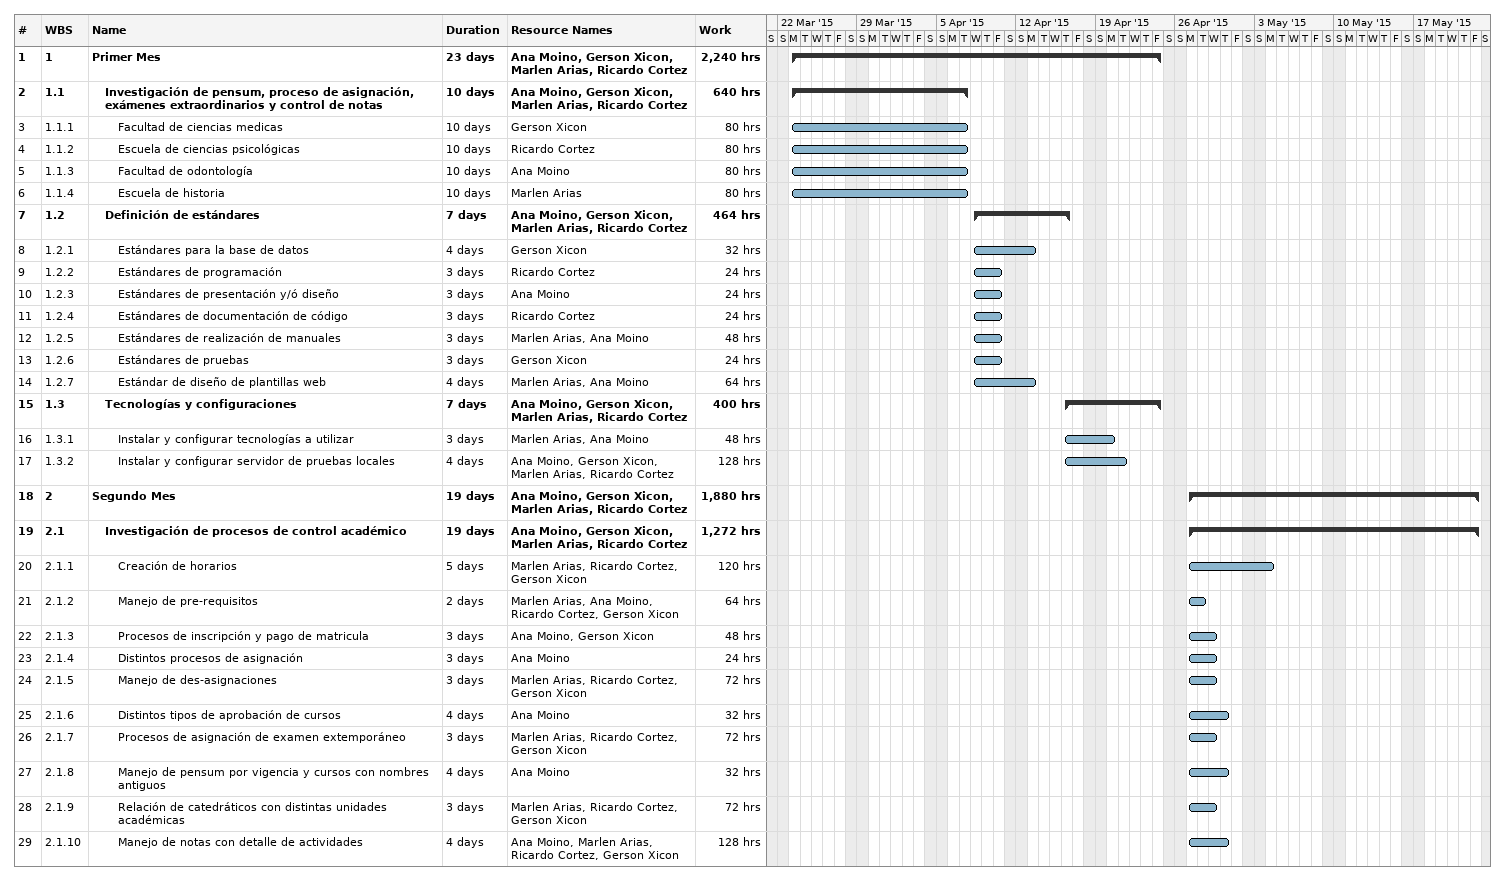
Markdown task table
| ID | WBS | Task | Duration | Start | Finish | Resources | Work (h) |
|---|---|---|---|---|---|---|---|
| 1 | 1 | **Primer Mes** | 23d | 2015-03-23 | 2015-04-24 | Ana Moino, Gerson Xicon, Marlen Arias, Ricardo Cortez | 2240 |
| 2 | 1.1 | **Investigación de pensum, proceso de asignación, exámenes extraordinarios y control de notas** | 10d | 2015-03-23 | 2015-04-07 | Ana Moino, Gerson Xicon, Marlen Arias, Ricardo Cortez | 640 |
| 3 | 1.1.1 | Facultad de ciencias medicas | 10d | 2015-03-23 | 2015-04-07 | Gerson Xicon | 80 |
| 4 | 1.1.2 | Escuela de ciencias psicológicas | 10d | 2015-03-23 | 2015-04-07 | Ricardo Cortez | 80 |
| 5 | 1.1.3 | Facultad de odontología | 10d | 2015-03-23 | 2015-04-07 | Ana Moino | 80 |
| 6 | 1.1.4 | Escuela de historia | 10d | 2015-03-23 | 2015-04-07 | Marlen Arias | 80 |
| 7 | 1.2 | **Definición de estándares** | 7d | 2015-04-08 | 2015-04-16 | Ana Moino, Gerson Xicon, Marlen Arias, Ricardo Cortez | 464 |
| 8 | 1.2.1 | Estándares para la base de datos | 4d | 2015-04-08 | 2015-04-13 | Gerson Xicon | 32 |
| 9 | 1.2.2 | Estándares de programación | 3d | 2015-04-08 | 2015-04-10 | Ricardo Cortez | 24 |
| 10 | 1.2.3 | Estándares de presentación y/ó diseño | 3d | 2015-04-08 | 2015-04-10 | Ana Moino | 24 |
| 11 | 1.2.4 | Estándares de documentación de código | 3d | 2015-04-08 | 2015-04-10 | Ricardo Cortez | 24 |
| 12 | 1.2.5 | Estándares de realización de manuales | 3d | 2015-04-08 | 2015-04-10 | Marlen Arias, Ana Moino | 48 |
| 13 | 1.2.6 | Estándares de pruebas | 3d | 2015-04-08 | 2015-04-10 | Gerson Xicon | 24 |
| 14 | 1.2.7 | Estándar de diseño de plantillas web | 4d | 2015-04-08 | 2015-04-13 | Marlen Arias, Ana Moino | 64 |
| 15 | 1.3 | **Tecnologías y configuraciones** | 7d | 2015-04-16 | 2015-04-24 | Ana Moino, Gerson Xicon, Marlen Arias, Ricardo Cortez | 400 |
| 16 | 1.3.1 | Instalar y configurar tecnologías a utilizar | 3d | 2015-04-16 | 2015-04-20 | Marlen Arias, Ana Moino | 48 |
| 17 | 1.3.2 | Instalar y configurar servidor de pruebas locales | 4d | 2015-04-16 | 2015-04-21 | Ana Moino, Gerson Xicon, Marlen Arias, Ricardo Cortez | 128 |
| 18 | 2 | **Segundo Mes** | 19d | 2015-04-27 | 2015-05-22 | Ana Moino, Gerson Xicon, Marlen Arias, Ricardo Cortez | 1880 |
| 19 | 2.1 | **Investigación de procesos de control académico** | 19d | 2015-04-27 | 2015-05-22 | Ana Moino, Gerson Xicon, Marlen Arias, Ricardo Cortez | 1272 |
| 20 | 2.1.1 | Creación de horarios | 5d | 2015-04-27 | 2015-05-04 | Marlen Arias, Ricardo Cortez, Gerson Xicon | 120 |
| 21 | 2.1.2 | Manejo de pre-requisitos | 2d | 2015-04-27 | 2015-04-28 | Marlen Arias, Ana Moino, Ricardo Cortez, Gerson Xicon | 64 |
| 22 | 2.1.3 | Procesos de inscripción y pago de matricula | 3d | 2015-04-27 | 2015-04-29 | Ana Moino, Gerson Xicon | 48 |
| 23 | 2.1.4 | Distintos procesos de asignación | 3d | 2015-04-27 | 2015-04-29 | Ana Moino | 24 |
| 24 | 2.1.5 | Manejo de des-asignaciones | 3d | 2015-04-27 | 2015-04-29 | Marlen Arias, Ricardo Cortez, Gerson Xicon | 72 |
| 25 | 2.1.6 | Distintos tipos de aprobación de cursos | 4d | 2015-04-27 | 2015-04-30 | Ana Moino | 32 |
| 26 | 2.1.7 | Procesos de asignación de examen extemporáneo | 3d | 2015-04-27 | 2015-04-29 | Marlen Arias, Ricardo Cortez, Gerson Xicon | 72 |
| 27 | 2.1.8 | Manejo de pensum por vigencia y cursos con nombres antiguos | 4d | 2015-04-27 | 2015-04-30 | Ana Moino | 32 |
| 28 | 2.1.9 | Relación de catedráticos con distintas unidades académicas | 3d | 2015-04-27 | 2015-04-29 | Marlen Arias, Ricardo Cortez, Gerson Xicon | 72 |
| 29 | 2.1.10 | Manejo de notas con detalle de actividades | 4d | 2015-04-27 | 2015-04-30 | Ana Moino, Marlen Arias, Ricardo Cortez, Gerson Xicon | 128 |
